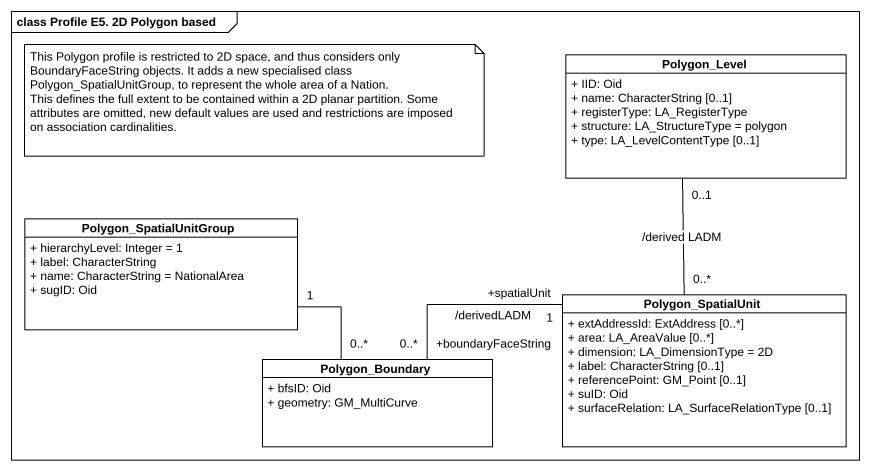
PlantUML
@startuml
mainframe class Profile E5. 2D Polygon based
hide circle
hide empty members
skinparam classAttributeIconSize 0
class Polygon_Level #FFFFFF {
  + IID: Oid
  + name: CharacterString [0..1]
  + registerType: LA_RegisterType
  + structure: LA_StructureType = polygon
  + type: LA_LevelContentType [0..1]
}
class Polygon_SpatialUnitGroup #FFFFFF {
  + hierarchyLevel: Integer = 1
  + label: CharacterString
  + name: CharacterString = NationalArea
  + sugID: Oid
}
class Polygon_SpatialUnit #FFFFFF {
  + extAddressId: ExtAddress [0..*]
  + area: LA_AreaValue [0..*]
  + dimension: LA_DimensionType = 2D
  + label: CharacterString [0..1]
  + referencePoint: GM_Point [0..1]
  + suID: Oid
  + surfaceRelation: LA_SurfaceRelationType [0..1]
}
class Polygon_Boundary #FFFFFF {
  + bfsID: Oid
  + geometry: GM_MultiCurve
}
Polygon_Level "0..1" -- "0..*" Polygon_SpatialUnit : /derived LADM
Polygon_SpatialUnitGroup "1" -right- "0..*" Polygon_Boundary
Polygon_SpatialUnit "+spatialUnit\n1" -left- "+boundaryFaceString\n0..*" Polygon_Boundary : /derivedLADM
note as N1
  This Polygon profile is restricted to 2D space, and thus considers only BoundaryFaceString objects. It adds a new specialised class Polygon_SpatialUnitGroup, to represent the whole area of a Nation.
  This defines the full extent to be contained within a 2D planar partition. Some attributes are omitted, new default values are used and restrictions are imposed on association cardinalities.
end note
@enduml
